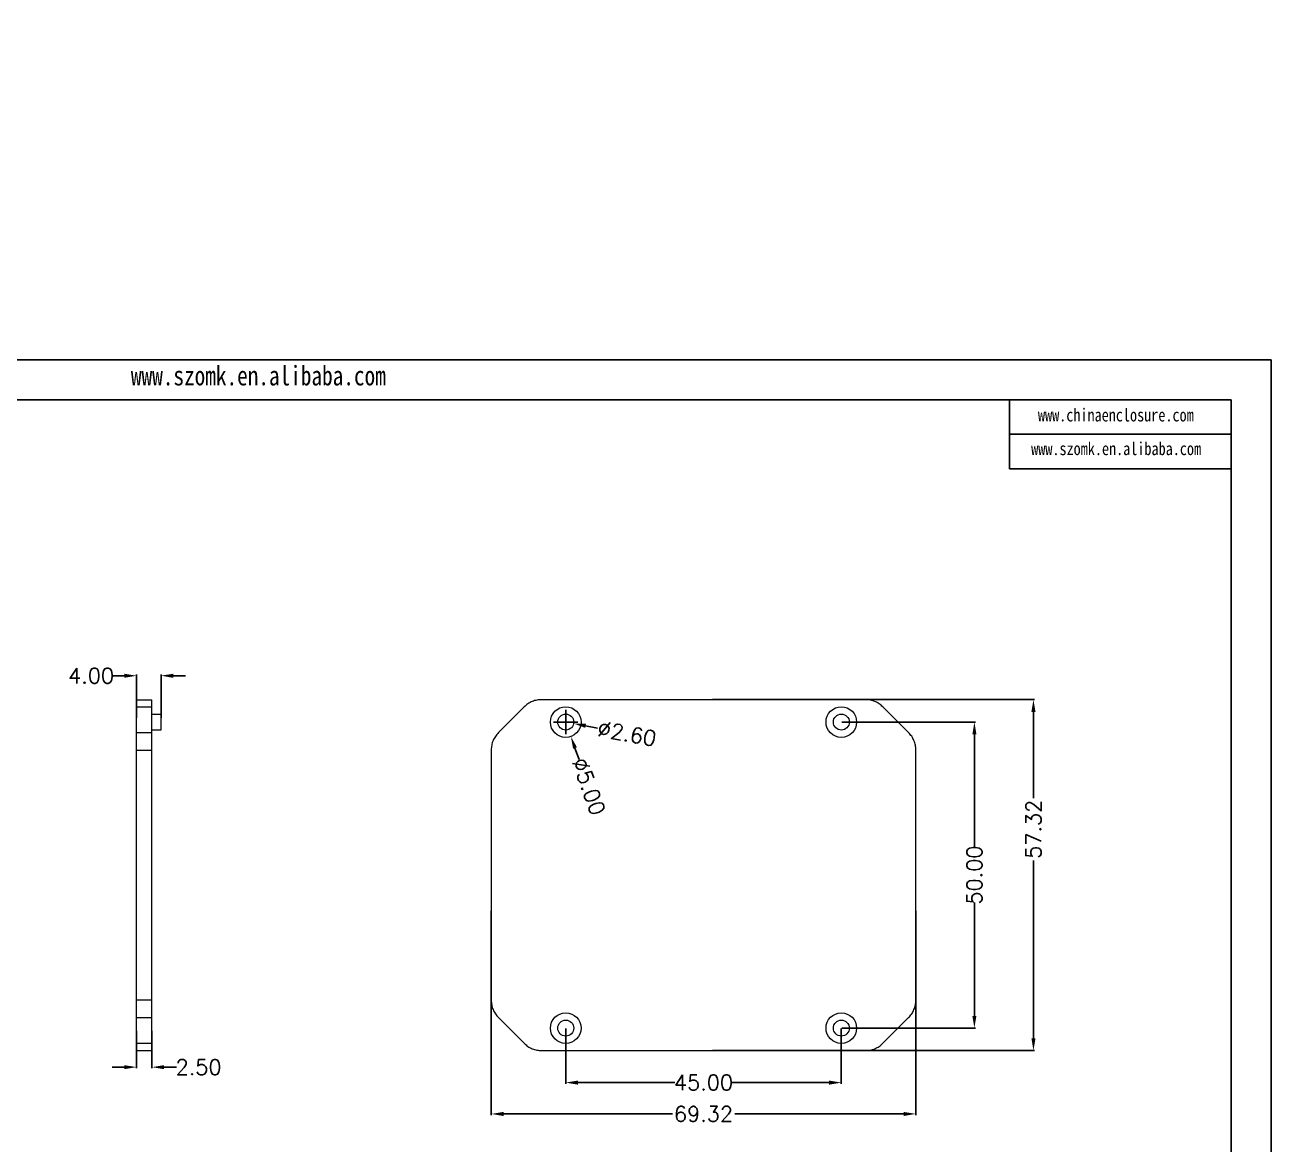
# Model space of a CAD drawing. Header units: inches. Extents: x 1127 to 4647, y 569 to 968.
# Drawn here: x 4443.2 to 4646.7, y 714.6 to 897.5 of the extents above; entities that cross this region are included whole.
import ezdxf

# ---------------------------------------------------------------- set-up
doc = ezdxf.new("R2010")
doc.units = ezdxf.units.IN
doc.layers.add('文字', color=81, linetype='Continuous')
doc.styles.get("Standard").update_dxf_attribs({"font": 'txt', "bigfont": 'gbcbig.shx'})
doc.styles.add('宋体', font='', dxfattribs={"width": 0.8, "height": 3.5})
doc.styles.get('宋体').set_extended_font_data('SimSun')
doc.dimstyles.new('2.5', dxfattribs={"dimtxt": 2.5, "dimasz": 2, "dimexe": 0.18, "dimexo": 0.0625, "dimgap": 0.09, "dimtad": 0, "dimzin": 0, "dimdsep": 46, "dimtxsty": 'Standard', "dimcen": 2, "dimadec": 0, "dimazin": 0, "dimtfac": 1, "dimtofl": 0, "dimtmove": 0, "dimatfit": 3, "dimfxl": 1, "dimtolj": 1, "dimtzin": 0, "dimarcsym": 0})

# ---------------------------------------------------------------- blocks, each defined once
blk = doc.blocks.new('*D204')
at = {"color": 0, "lineweight": -2}
for p, q in [((3681.33, 782.48), (3711.13, 782.48)), ((3710.95, 780.48), (3710.95, 780.26)), ((3710.95, 770.69), (3710.95, 770.91)), ((3675.39, 768.69), (3711.13, 768.69)), ((4519.34, 752.72), (4519.34, 719.38)), ((4588.66, 752.72), (4588.66, 719.38)), ((4521.34, 719.56), (4548.91, 719.56)), ((4586.66, 719.56), (4559.09, 719.56))]:
    blk.add_line(p, q, dxfattribs=at)
at = {"color": 0}
for points in [[(3710.62, 780.48), (3711.28, 780.48), (3710.95, 782.48)], [(3710.62, 770.69), (3711.28, 770.69), (3710.95, 768.69)], [(4521.34, 719.89), (4521.34, 719.22), (4519.34, 719.56)], [(4586.66, 719.89), (4586.66, 719.22), (4588.66, 719.56)]]:
    blk.add_solid(points, dxfattribs=at)
at = {"layer": 'Defpoints', "color": 0}
for p in [(3681.26, 782.48), (3710.95, 782.48), (3675.33, 768.69), (4519.34, 752.78), (4588.66, 752.78), (4588.66, 719.56)]:
    blk.add_point(p, dxfattribs=at)
at = {"color": 0, "insert": (3710.95, 775.58), "char_height": 2.5, "attachment_point": 5, "rotation": 90}
blk.add_mtext('\\A1;13.79', dxfattribs=at)
at = {"color": 0, "insert": (4554, 719.56), "char_height": 2.5, "attachment_point": 5}
blk.add_mtext('\\A1;69.32', dxfattribs=at)
blk = doc.blocks.new('*D205')
at = {"color": 0, "lineweight": -2}
for p, q in [((3681.33, 832.48), (3711.13, 832.48)), ((3710.95, 830.48), (3710.95, 811.94)), ((3710.95, 784.48), (3710.95, 803.01)), ((4555.47, 787.24), (4608.05, 787.24)), ((4607.87, 785.24), (4607.87, 771.15)), ((3681.33, 782.48), (3711.13, 782.48)), ((4607.87, 731.92), (4607.87, 760.97)), ((4555.47, 729.92), (4608.05, 729.92))]:
    blk.add_line(p, q, dxfattribs=at)
at = {"color": 0}
for points in [[(3710.62, 830.48), (3711.28, 830.48), (3710.95, 832.48)], [(4607.54, 785.24), (4608.21, 785.24), (4607.87, 787.24)], [(3710.62, 784.48), (3711.28, 784.48), (3710.95, 782.48)], [(4607.54, 731.92), (4608.21, 731.92), (4607.87, 729.92)]]:
    blk.add_solid(points, dxfattribs=at)
at = {"layer": 'Defpoints', "color": 0}
for p in [(3681.26, 832.48), (3710.95, 832.48), (4555.41, 787.24), (4607.87, 787.24), (3681.26, 782.48), (4555.41, 729.92)]:
    blk.add_point(p, dxfattribs=at)
at = {"color": 0, "char_height": 2.5, "attachment_point": 5, "rotation": 90}
for s, insert in [('\\A1;50.00', (3710.95, 807.48)), ('\\A1;57.32', (4607.87, 766.06))]:
    blk.add_mtext(s, dxfattribs=dict(at, insert=insert))
blk = doc.blocks.new('*D206')
at = {"color": 0, "lineweight": -2}
for p, q in [((3628.7, 842.48), (3596.49, 842.48)), ((3596.67, 840.48), (3596.67, 819.65)), ((3596.67, 789.48), (3596.67, 810.31)), ((3610.46, 787.48), (3596.49, 787.48)), ((4531.5, 733.52), (4531.5, 724.5)), ((4576.5, 733.52), (4576.5, 724.5)), ((4533.5, 724.68), (4549.33, 724.68)), ((4574.5, 724.68), (4558.68, 724.68))]:
    blk.add_line(p, q, dxfattribs=at)
at = {"color": 0}
for points in [[(3596.34, 840.48), (3597, 840.48), (3596.67, 842.48)], [(3596.34, 789.48), (3597, 789.48), (3596.67, 787.48)], [(4533.5, 725.01), (4533.5, 724.34), (4531.5, 724.68)], [(4574.5, 725.01), (4574.5, 724.34), (4576.5, 724.68)]]:
    blk.add_solid(points, dxfattribs=at)
at = {"layer": 'Defpoints', "color": 0}
for p in [(3596.67, 842.48), (3628.76, 842.48), (3610.52, 787.48), (4531.5, 733.58), (4576.5, 733.58), (4576.5, 724.68)]:
    blk.add_point(p, dxfattribs=at)
at = {"color": 0, "insert": (3596.67, 814.98), "char_height": 2.5, "attachment_point": 5, "rotation": 90}
blk.add_mtext('\\A1;55.00', dxfattribs=at)
at = {"color": 0, "insert": (4554, 724.68), "char_height": 2.5, "attachment_point": 5}
blk.add_mtext('\\A1;45.00', dxfattribs=at)
blk = doc.blocks.new('*D207')
at = {"color": 0, "lineweight": -2}
for p, q in [((3628.7, 897.48), (3596.31, 897.48)), ((3596.49, 895.48), (3596.49, 874.65)), ((3596.49, 844.48), (3596.49, 865.31)), ((3628.7, 842.48), (3596.31, 842.48)), ((4576.56, 783.58), (4598.41, 783.58)), ((4598.23, 781.58), (4598.23, 763.05)), ((4598.23, 735.58), (4598.23, 754.12)), ((4576.56, 733.58), (4598.41, 733.58))]:
    blk.add_line(p, q, dxfattribs=at)
at = {"color": 0}
for points in [[(3596.16, 895.48), (3596.82, 895.48), (3596.49, 897.48)], [(3596.16, 844.48), (3596.82, 844.48), (3596.49, 842.48)], [(4597.9, 781.58), (4598.56, 781.58), (4598.23, 783.58)], [(4597.9, 735.58), (4598.56, 735.58), (4598.23, 733.58)]]:
    blk.add_solid(points, dxfattribs=at)
at = {"layer": 'Defpoints', "color": 0}
for p in [(3596.49, 897.48), (3628.76, 897.48), (3628.76, 842.48), (4576.5, 783.58), (4598.23, 783.58), (4576.5, 733.58)]:
    blk.add_point(p, dxfattribs=at)
at = {"color": 0, "char_height": 2.5, "attachment_point": 5, "rotation": 90}
for s, insert in [('\\A1;55.00', (3596.49, 869.98)), ('\\A1;50.00', (4598.23, 758.58))]:
    blk.add_mtext(s, dxfattribs=dict(at, insert=insert))
blk = doc.blocks.new('*D208')
at = {"color": 0, "lineweight": -2}
for p, q in [((3628.7, 787.48), (3605.83, 787.48)), ((3606.01, 785.48), (3606.01, 782.76)), ((4531.5, 781.58), (4531.5, 785.58)), ((4529.5, 783.58), (4533.5, 783.58)), ((4533.69, 777.46), (4533.01, 779.34)), ((3606.01, 770.69), (3606.01, 773.41)), ((3636.42, 768.69), (3605.83, 768.69))]:
    blk.add_line(p, q, dxfattribs=at)
at = {"color": 0}
for points in [[(3605.68, 785.48), (3606.35, 785.48), (3606.01, 787.48)], [(4533.33, 779.45), (4532.7, 779.23), (4532.34, 781.23)], [(3605.68, 770.69), (3606.35, 770.69), (3606.01, 768.69)]]:
    blk.add_solid(points, dxfattribs=at)
at = {"layer": 'Defpoints', "color": 0}
for p in [(3606.01, 787.48), (3628.76, 787.48), (4530.66, 785.93), (4532.34, 781.23), (3636.48, 768.69)]:
    blk.add_point(p, dxfattribs=at)
at = {"color": 0, "char_height": 2.5, "attachment_point": 5}
for s, insert, rotation in [('\\A1;18.79', (3606.01, 778.08), 90), ('\\A1;∅5.00', (4535.26, 773.06), 289.6404)]:
    blk.add_mtext(s, dxfattribs=dict(at, insert=insert, rotation=rotation))
blk = doc.blocks.new('*D209')
at = {"color": 0, "lineweight": -2}
for p, q in [((3655.77, 838.27), (3657.16, 835.59)), ((3658.76, 830.48), (3658.76, 834.48)), ((3656.76, 832.48), (3660.76, 832.48)), ((4531.5, 781.58), (4531.5, 785.58)), ((4529.5, 783.58), (4533.5, 783.58)), ((4536.71, 782.6), (4534.74, 782.97))]:
    blk.add_line(p, q, dxfattribs=at)
at = {"color": 0}
for points in [[(3657.45, 835.74), (3656.86, 835.43), (3658.07, 833.81)], [(4534.81, 783.3), (4534.68, 782.64), (4532.78, 783.34)]]:
    blk.add_solid(points, dxfattribs=at)
at = {"layer": 'Defpoints', "color": 0}
for p in [(3658.07, 833.81), (3659.45, 831.15), (4530.22, 783.82), (4532.78, 783.34)]:
    blk.add_point(p, dxfattribs=at)
at = {"color": 0, "char_height": 2.5, "attachment_point": 5}
for s, insert, rotation in [('\\A1;∅3.00', (3653.62, 842.43), 297.335), ('\\A1;∅2.60', (4541.51, 781.69), 349.3004)]:
    blk.add_mtext(s, dxfattribs=dict(at, insert=insert, rotation=rotation))
blk = doc.blocks.new('*D229')
at = {"color": 0, "lineweight": -2}
for p, q in [((4461.42, 733.14), (4461.42, 727.02)), ((4463.92, 733.14), (4463.92, 727.02)), ((4459.42, 727.2), (4457.42, 727.2)), ((4465.92, 727.2), (4467.92, 727.2))]:
    blk.add_line(p, q, dxfattribs=at)
at = {"color": 0}
for points in [[(4459.42, 727.53), (4459.42, 726.87), (4461.42, 727.2)], [(4465.92, 727.53), (4465.92, 726.87), (4463.92, 727.2)]]:
    blk.add_solid(points, dxfattribs=at)
at = {"layer": 'Defpoints', "color": 0}
for p in [(4461.42, 733.2), (4463.92, 733.2), (4463.92, 727.2)]:
    blk.add_point(p, dxfattribs=at)
at = {"color": 0, "insert": (4471.55, 727.2), "char_height": 2.5, "attachment_point": 5}
blk.add_mtext('\\A1;2.50', dxfattribs=at)
blk = doc.blocks.new('*D230')
at = {"color": 0, "lineweight": -2}
for p, q in [((4459.42, 791.15), (4457.42, 791.15)), ((4461.42, 784.27), (4461.42, 791.33)), ((4465.42, 784.27), (4465.42, 791.33)), ((4467.42, 791.15), (4469.42, 791.15))]:
    blk.add_line(p, q, dxfattribs=at)
at = {"color": 0}
for points in [[(4459.42, 791.48), (4459.42, 790.81), (4461.42, 791.15)], [(4467.42, 791.48), (4467.42, 790.81), (4465.42, 791.15)]]:
    blk.add_solid(points, dxfattribs=at)
at = {"layer": 'Defpoints', "color": 0}
for p in [(4461.42, 791.15), (4461.42, 784.21), (4465.42, 784.21)]:
    blk.add_point(p, dxfattribs=at)
at = {"color": 0, "insert": (4454, 791.15), "char_height": 2.5, "attachment_point": 5}
blk.add_mtext('\\A1;4.00', dxfattribs=at)

msp = doc.modelspace()

# ---------------------------------------------------------------- linework, layer by layer
for p, q in [((4259.49, 842.769), (4646.674, 842.769)), ((4646.674, 842.769), (4646.674, 569.002)), ((4269.508, 836.251), (4640.156, 836.251)), ((4603.943, 836.251), (4603.943, 824.934)), ((4640.156, 836.251), (4640.156, 575.521)), ((4603.943, 830.592), (4640.156, 830.592)), ((4603.943, 824.934), (4640.156, 824.934))]:
    msp.add_line(p, q)
at = {"color": 7, "linetype": 'Continuous', "lineweight": 15}
for p, q in [((4461.422, 787.238), (4463.922, 787.238)), ((4461.422, 786.057), (4463.922, 786.057)), ((4461.422, 781.859), (4461.422, 786.057)), ((4463.922, 781.859), (4463.922, 786.057)), ((4524.724, 786.057), (4520.526, 781.859)), ((4580.422, 787.238), (4527.582, 787.238)), ((4587.479, 781.859), (4583.28, 786.057)), ((4465.422, 784.83), (4463.922, 784.83)), ((4465.422, 783.58), (4465.422, 784.83)), ((4465.422, 782.33), (4465.422, 783.58)), ((4461.422, 781.859), (4463.922, 781.859)), ((4463.922, 782.33), (4465.422, 782.33)), ((4461.422, 779), (4463.922, 779)), ((4461.422, 738.16), (4461.422, 779)), ((4463.922, 738.16), (4463.922, 779)), ((4519.344, 779), (4519.344, 738.16)), ((4588.66, 738.16), (4588.66, 779)), ((4463.922, 738.16), (4461.422, 738.16)), ((4461.422, 735.302), (4463.922, 735.302)), ((4461.422, 731.104), (4461.422, 735.302)), ((4463.922, 731.104), (4463.922, 735.302)), ((4520.526, 735.302), (4524.724, 731.104)), ((4583.28, 731.104), (4587.479, 735.302)), ((4461.422, 731.104), (4463.922, 731.104)), ((4461.422, 729.922), (4463.922, 729.922)), ((4527.582, 729.922), (4580.422, 729.922))]:
    msp.add_line(p, q, dxfattribs=at)
for centre, radius in [((4531.502, 783.58), 2.5), ((4576.502, 783.58), 2.5), ((4531.502, 783.58), 1.3), ((4576.502, 783.58), 1.3), ((4531.502, 733.58), 2.5), ((4531.502, 733.58), 1.3), ((4576.502, 733.58), 2.5), ((4576.502, 733.58), 1.3)]:
    msp.add_circle(centre, radius, dxfattribs=at)
for points in [[(4461.422, 786.057), (4461.422, 786.245), (4461.422, 786.416), (4461.422, 786.719), (4461.422, 786.845), (4461.422, 787.046), (4461.422, 787.122), (4461.422, 787.216), (4461.422, 787.238), (4461.422, 787.238)], [(4463.922, 786.057), (4463.922, 786.245), (4463.922, 786.416), (4463.922, 786.719), (4463.922, 786.845), (4463.922, 787.046), (4463.922, 787.122), (4463.922, 787.216), (4463.922, 787.238), (4463.922, 787.238)], [(4527.582, 787.238), (4527.316, 787.238), (4527.051, 787.216), (4526.527, 787.121), (4526.273, 787.046), (4525.786, 786.845), (4525.551, 786.717), (4525.115, 786.416), (4524.913, 786.245), (4524.724, 786.057)], [(4583.28, 786.057), (4583.092, 786.245), (4582.889, 786.416), (4582.451, 786.719), (4582.218, 786.845), (4581.731, 787.046), (4581.474, 787.122), (4580.953, 787.216), (4580.689, 787.238), (4580.422, 787.238)], [(4461.422, 779), (4461.422, 779.267), (4461.422, 779.532), (4461.422, 780.056), (4461.422, 780.31), (4461.422, 780.796), (4461.422, 781.032), (4461.422, 781.468), (4461.422, 781.67), (4461.422, 781.859)], [(4463.922, 779), (4463.922, 779.267), (4463.922, 779.532), (4463.922, 780.056), (4463.922, 780.31), (4463.922, 780.796), (4463.922, 781.032), (4463.922, 781.468), (4463.922, 781.67), (4463.922, 781.859)], [(4520.526, 781.859), (4520.337, 781.67), (4520.166, 781.467), (4519.864, 781.029), (4519.737, 780.796), (4519.536, 780.31), (4519.461, 780.052), (4519.367, 779.531), (4519.344, 779.267), (4519.344, 779)], [(4588.66, 779), (4588.66, 779.267), (4588.638, 779.532), (4588.543, 780.056), (4588.468, 780.31), (4588.267, 780.796), (4588.139, 781.032), (4587.837, 781.468), (4587.667, 781.67), (4587.479, 781.859)], [(4461.422, 735.302), (4461.422, 735.491), (4461.422, 735.694), (4461.422, 736.132), (4461.422, 736.365), (4461.422, 736.851), (4461.422, 737.108), (4461.422, 737.63), (4461.422, 737.894), (4461.422, 738.16)], [(4463.922, 735.302), (4463.922, 735.491), (4463.922, 735.694), (4463.922, 736.132), (4463.922, 736.365), (4463.922, 736.851), (4463.922, 737.108), (4463.922, 737.63), (4463.922, 737.894), (4463.922, 738.16)], [(4519.344, 738.16), (4519.344, 737.894), (4519.367, 737.629), (4519.462, 737.105), (4519.536, 736.851), (4519.737, 736.365), (4519.865, 736.129), (4520.167, 735.693), (4520.338, 735.491), (4520.526, 735.302)], [(4587.479, 735.302), (4587.667, 735.491), (4587.838, 735.694), (4588.141, 736.132), (4588.267, 736.365), (4588.468, 736.851), (4588.544, 737.108), (4588.638, 737.63), (4588.66, 737.894), (4588.66, 738.16)], [(4461.422, 729.922), (4461.422, 729.922), (4461.422, 729.945), (4461.422, 730.04), (4461.422, 730.114), (4461.422, 730.315), (4461.422, 730.444), (4461.422, 730.745), (4461.422, 730.916), (4461.422, 731.104)], [(4463.922, 729.922), (4463.922, 729.922), (4463.922, 729.945), (4463.922, 730.04), (4463.922, 730.114), (4463.922, 730.315), (4463.922, 730.444), (4463.922, 730.745), (4463.922, 730.916), (4463.922, 731.104)], [(4524.724, 731.104), (4524.913, 730.916), (4525.116, 730.745), (4525.554, 730.442), (4525.787, 730.315), (4526.273, 730.114), (4526.53, 730.039), (4527.052, 729.945), (4527.316, 729.922), (4527.582, 729.922)], [(4580.422, 729.922), (4580.689, 729.922), (4580.953, 729.945), (4581.478, 730.04), (4581.732, 730.114), (4582.218, 730.315), (4582.454, 730.444), (4582.89, 730.745), (4583.092, 730.916), (4583.28, 731.104)]]:
    msp.add_open_spline(points, degree=3, knots=[0, 0, 0, 0, 0.25, 0.25, 0.5, 0.5, 0.75, 0.75, 1, 1, 1, 1], dxfattribs=at)

# ---------------------------------------------------------------- texts
at = {"layer": '文字', "color": 0, "attachment_point": 1, "style": '宋体'}
for s, insert, char_height, width in [('www.szomk.en.alibaba.com', (4460.498, 841.77), 3.1867, 55.98729), ('www.chinaenclosure.com', (4608.608, 834.817), 2.12447, 37.32486), ('www.szomk.en.alibaba.com', (4607.498, 829.316), 2.12447, 37.32486)]:
    msp.add_mtext(s, dxfattribs=dict(at, insert=insert, char_height=char_height, width=width))

# ---------------------------------------------------------------- dimensions: what is measured, and where the dimension line sits
for base, p1, p2, picture, middle in [((4598.229, 783.58), (4576.502, 733.58), (4576.502, 783.58), '*D207', (4598.229, 758.58)), ((4607.873, 787.238), (4555.412, 729.922), (4555.412, 787.238), '*D205', (4607.873, 766.056))]:
    dim = msp.add_linear_dim(base=base, p1=p1, p2=p2, angle=90, dimstyle='2.5')
    dim.commit()
    dim.dimension.update_dxf_attribs({"geometry": picture, "text_midpoint": middle, "dimtype": 160})
for base, p1, p2, picture, middle in [((3596.49, 897.479), (3628.763, 842.479), (3628.763, 897.479), '*D207', (3596.49, 869.979)), ((3596.67, 842.479), (3610.522, 787.479), (3628.763, 842.479), '*D206', (3596.67, 814.979)), ((3710.95, 832.479), (3681.263, 782.479), (3681.263, 832.479), '*D205', (3710.95, 807.479)), ((3606.013, 787.479), (3636.48, 768.687), (3628.763, 787.479), '*D208', (3606.013, 778.083)), ((3710.95, 782.479), (3675.33, 768.687), (3681.263, 782.479), '*D204', (3710.95, 775.583))]:
    dim = msp.add_linear_dim(base=base, p1=p1, p2=p2, angle=90, dimstyle='2.5')
    dim.commit()
    dim.dimension.update_dxf_attribs({"geometry": picture, "text_midpoint": middle})
for p1, p2, picture, middle in [((4530.225, 783.822), (4532.78, 783.339), '*D209', (4541.507, 781.69)), ((4530.662, 785.935), (4532.343, 781.226), '*D208', (4535.258, 773.057))]:
    dim = msp.add_diameter_dim_2p(p1=p1, p2=p2, dimstyle='2.5')
    dim.commit()
    dim.dimension.update_dxf_attribs({"geometry": picture, "text_midpoint": middle})
dim = msp.add_diameter_dim_2p(p1=(3659.452, 831.146), p2=(3658.074, 833.811), dimstyle='2.5')
dim.commit()
dim.dimension.update_dxf_attribs({"geometry": '*D209', "text_midpoint": (3653.622, 842.425), "dimtype": 163})
for base, p1, p2, picture, middle in [((4576.502, 724.675), (4531.502, 733.58), (4576.502, 733.58), '*D206', (4554.002, 724.675)), ((4461.422, 791.145), (4465.422, 784.205), (4461.422, 784.205), '*D230', (4453.998, 791.145)), ((4463.922, 727.201), (4461.422, 733.203), (4463.922, 733.203), '*D229', (4471.553, 727.201))]:
    dim = msp.add_linear_dim(base=base, p1=p1, p2=p2, dimstyle='2.5')
    dim.commit()
    dim.dimension.update_dxf_attribs({"geometry": picture, "text_midpoint": middle})
dim = msp.add_linear_dim(base=(4588.66, 719.557), p1=(4519.344, 752.78), p2=(4588.66, 752.78), dimstyle='2.5')
dim.commit()
dim.dimension.update_dxf_attribs({"geometry": '*D204', "text_midpoint": (4554.002, 719.557), "dimtype": 160})

doc.saveas('drawing.dxf')
